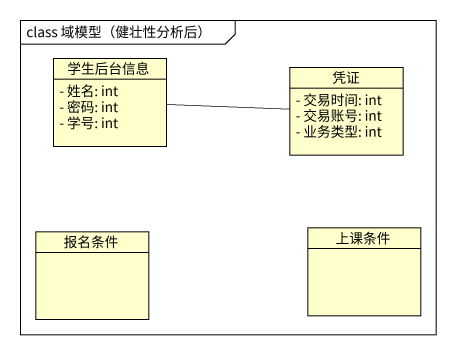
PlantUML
@startuml
mainframe class 域模型（健壮性分析后）
hide circle
hide empty members
skinparam classAttributeIconSize 0
class 学生后台信息 {
  - 姓名: int
  - 密码: int
  - 学号: int
}
class 凭证 {
  - 交易时间: int
  - 交易账号: int
  - 业务类型: int
}
class 上课条件
class 报名条件
学生后台信息 -right- 凭证
@enduml
